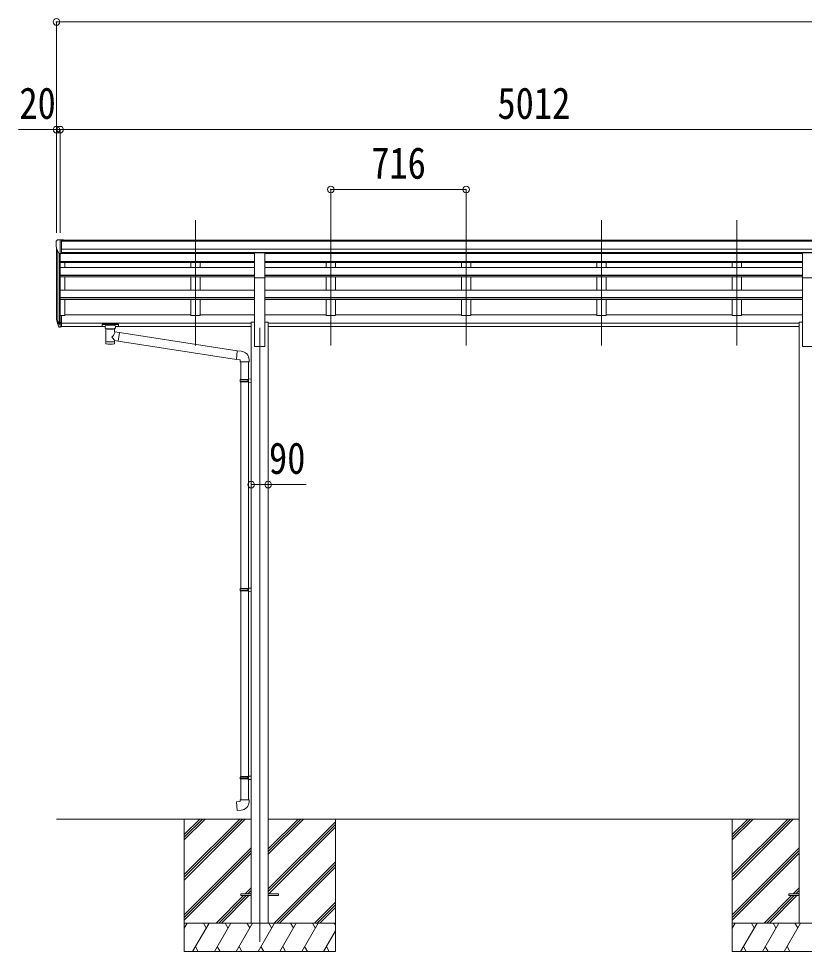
# Model space of a CAD drawing. Units: millimetres at full size. Extents: x -9783 to 9892, y -6828 to 6752.
# Drawn here: x -2720 to 1438, y -4205 to 731 of the extents above; entities that cross this region are included whole.
import ezdxf
from ezdxf.enums import TextEntityAlignment as Align

# ---------------------------------------------------------------- set-up
doc = ezdxf.new("R2010")
doc.units = ezdxf.units.MM
doc.header["$LTSCALE"] = 35
doc.header["$PDMODE"] = 32
doc.header["$PDSIZE"] = 35
for name, color, linetype, lineweight in [('0-0_0', 7, 'Continuous', 9), ('0-1_本体', 4, 'Continuous', 9), ('0-2_部品', 7, 'Continuous', 9), ('0-8_PARTS2', 2, 'Continuous', 9), ('0-A_寸法', 6, 'Continuous', 9)]:
    doc.layers.add(name, color=color, linetype=linetype, lineweight=lineweight)
doc.styles.add('ＭＳ ゴシック', font='')
doc.styles.get('ＭＳ ゴシック').set_extended_font_data('MS Gothic')

msp = doc.modelspace()

# ---------------------------------------------------------------- linework, layer by layer
at = {"layer": '0-0_0'}
for p, q in [((-2519.51, -3504.69), (-1488.71, -3504.69)), ((-1843.51, -3504.69), (-1843.51, -4204.69)), ((-1843.51, -3798.87), (-1549.33, -3504.69)), ((-1843.51, -3813.01), (-1535.19, -3504.69)), ((-1843.51, -3827.15), (-1521.04, -3504.69)), ((-1843.51, -3615.02), (-1733.18, -3504.69)), ((-1843.51, -3600.88), (-1747.32, -3504.69)), ((-1843.51, -3586.74), (-1761.46, -3504.69)), ((-1398.31, -3504.69), (1411.29, -3504.69)), ((-1398.31, -3690.32), (-1212.68, -3504.69)), ((-1398.31, -3676.18), (-1226.82, -3504.69)), ((-1398.31, -3662.04), (-1240.96, -3504.69)), ((-1398.31, -3874.17), (-1043.51, -3519.37)), ((-1398.31, -3888.31), (-1043.51, -3533.51)), ((-1396.05, -3900.19), (-1043.51, -3547.65)), ((-1043.51, -3504.69), (-1043.51, -4204.69)), ((1056.49, -3504.69), (1056.49, -4204.69)), ((1056.49, -3798.87), (1350.67, -3504.69)), ((1056.49, -3813.01), (1364.81, -3504.69)), ((1056.49, -3827.15), (1378.96, -3504.69)), ((1056.49, -3615.02), (1166.82, -3504.69)), ((1056.49, -3600.88), (1152.68, -3504.69)), ((1056.49, -3586.74), (1138.54, -3504.69)), ((-1843.51, -4011), (-1488.71, -3656.2)), ((-1843.51, -4025.14), (-1488.71, -3670.34)), ((-1843.51, -4039.28), (-1488.71, -3684.49)), ((1056.49, -4011), (1411.29, -3656.2)), ((1056.49, -4025.14), (1411.29, -3670.34)), ((1056.49, -4039.28), (1411.29, -3684.49)), ((-1366.7, -4054.69), (-1043.51, -3731.5)), ((-1352.56, -4054.69), (-1043.51, -3745.64)), ((-1338.41, -4054.69), (-1043.51, -3759.79)), ((-1520.57, -3900.19), (-1488.71, -3868.33)), ((-1506.42, -3900.19), (-1488.71, -3882.47)), ((-1492.28, -3900.19), (-1488.71, -3896.62)), ((1379.43, -3900.19), (1411.29, -3868.33)), ((1393.58, -3900.19), (1411.29, -3882.47)), ((1407.72, -3900.19), (1411.29, -3896.62)), ((-1675.07, -4054.69), (-1529.57, -3909.19)), ((-1660.92, -4054.69), (-1515.42, -3909.19)), ((-1646.78, -4054.69), (-1501.28, -3909.19)), ((-1154.57, -4054.69), (-1043.51, -3943.63)), ((1224.93, -4054.69), (1370.43, -3909.19)), ((1239.08, -4054.69), (1384.58, -3909.19)), ((1253.22, -4054.69), (1398.72, -3909.19)), ((-1140.42, -4054.69), (-1043.51, -3957.77)), ((-1126.28, -4054.69), (-1043.51, -3971.92)), ((-1043.51, -4054.69), (-1843.51, -4054.69)), ((-1843.51, -4082.19), (-1827.63, -4054.69)), ((-1798.76, -4204.69), (-1712.16, -4054.69)), ((-1727.16, -4080.67), (-1742.16, -4054.69)), ((-1683.29, -4204.69), (-1596.69, -4054.69)), ((-1611.69, -4080.67), (-1626.69, -4054.69)), ((-1567.82, -4204.69), (-1481.22, -4054.69)), ((-1496.22, -4080.67), (-1511.22, -4054.69)), ((-1452.35, -4204.69), (-1365.75, -4054.69)), ((-1380.75, -4080.67), (-1395.75, -4054.69)), ((-1336.88, -4204.69), (-1250.28, -4054.69)), ((-1265.28, -4080.67), (-1280.28, -4054.69)), ((-1221.41, -4204.69), (-1134.81, -4054.69)), ((-1164.81, -4054.69), (-1149.81, -4080.67)), ((-1105.94, -4204.69), (-1043.51, -4096.55)), ((-1049.34, -4054.69), (-1043.51, -4064.79)), ((1856.49, -4054.69), (1056.49, -4054.69)), ((1056.49, -4082.19), (1072.37, -4054.69)), ((1101.24, -4204.69), (1187.84, -4054.69)), ((1172.84, -4080.67), (1157.84, -4054.69)), ((1216.71, -4204.69), (1303.31, -4054.69)), ((1288.31, -4080.67), (1273.31, -4054.69)), ((1332.18, -4204.69), (1418.78, -4054.69)), ((1403.78, -4080.67), (1388.78, -4054.69)), ((-1783.76, -4178.71), (-1768.76, -4204.69)), ((-1668.29, -4178.71), (-1653.29, -4204.69)), ((-1552.82, -4178.71), (-1537.82, -4204.69)), ((-1437.35, -4178.71), (-1422.35, -4204.69)), ((-1321.88, -4178.71), (-1306.88, -4204.69)), ((-1206.41, -4178.71), (-1191.41, -4204.69)), ((-1090.94, -4178.71), (-1075.94, -4204.69)), ((1116.24, -4178.71), (1131.24, -4204.69)), ((1231.71, -4178.71), (1246.71, -4204.69)), ((1347.18, -4178.71), (1362.18, -4204.69)), ((-1843.51, -4204.69), (-1043.51, -4204.69)), ((1056.49, -4204.69), (1856.49, -4204.69))]:
    msp.add_line(p, q, dxfattribs=at)
at = {"layer": '0-1_本体'}
for p, q in [((-2493.01, -440.57), (2495.99, -440.57)), ((-2519.51, -841.56), (-2519.51, -477.32)), ((-2493.01, -445.92), (2495.99, -445.92)), ((-2493.01, -489.45), (2505.99, -489.45)), ((-2515.22, -496.12), (-2515.22, -865.83)), ((-2505.51, -511.47), (-2505.51, -883.83)), ((-2499.51, -511.95), (-2499.51, -839.39)), ((-2499.51, -511.96), (-1471.01, -511.96)), ((-2493.01, -507.12), (2505.99, -507.12)), ((-1471.01, -509.49), (-2493.01, -509.49)), ((-1808.51, -509.49), (-1808.51, -511.96)), ((-1758.51, -509.49), (-1758.51, -511.96)), ((-1416.01, -509.49), (1428.99, -509.49)), ((-1416.01, -511.96), (1428.99, -511.96)), ((-1092.51, -509.49), (-1092.51, -511.96)), ((-1042.51, -509.49), (-1042.51, -511.96)), ((-376.51, -509.49), (-376.51, -511.96)), ((-326.51, -509.49), (-326.51, -511.96)), ((339.49, -509.49), (339.49, -511.96)), ((389.49, -509.49), (389.49, -511.96)), ((1055.49, -509.49), (1055.49, -511.96)), ((1105.49, -509.49), (1105.49, -511.96)), ((-2499.51, -554.15), (-1471.01, -554.15)), ((-2499.51, -555.55), (-1471.01, -555.55)), ((-2499.51, -559.24), (-1471.01, -559.24)), ((-2499.51, -586.48), (-1471.01, -586.48)), ((-2474.51, -586.48), (-2474.51, -559.24)), ((-1808.51, -559.24), (-1808.51, -586.48)), ((-1758.51, -559.24), (-1758.51, -586.48)), ((-1416.01, -554.15), (1428.99, -554.15)), ((-1416.01, -555.55), (1428.99, -555.55)), ((-1416.01, -559.24), (1428.99, -559.24)), ((-1416.01, -586.48), (1428.99, -586.48)), ((-1092.51, -559.24), (-1092.51, -586.48)), ((-1042.51, -559.24), (-1042.51, -586.48)), ((-376.51, -559.24), (-376.51, -586.48)), ((-326.51, -559.24), (-326.51, -586.48)), ((339.49, -559.24), (339.49, -586.48)), ((389.49, -559.24), (389.49, -586.48)), ((1055.49, -559.24), (1055.49, -586.48)), ((1105.49, -559.24), (1105.49, -586.48)), ((-2499.51, -627.21), (-1471.01, -627.21)), ((-2499.51, -628.7), (-1471.01, -628.7)), ((-2499.51, -635.51), (-1471.01, -635.51)), ((-2474.51, -704.99), (-2474.51, -635.51)), ((-1808.51, -635.51), (-1808.51, -704.99)), ((-1758.51, -635.51), (-1758.51, -704.99)), ((-1471.01, -1004.69), (-1471.01, -640.75)), ((-1416.01, -627.21), (1428.99, -627.21)), ((-1416.01, -628.7), (1428.99, -628.7)), ((-1416.01, -635.51), (1428.99, -635.51)), ((-1416.01, -1004.69), (-1416.01, -640.75)), ((-1092.51, -635.51), (-1092.51, -704.99)), ((-1042.51, -635.51), (-1042.51, -704.99)), ((-376.51, -635.51), (-376.51, -704.99)), ((-326.51, -635.51), (-326.51, -704.99)), ((339.49, -635.51), (339.49, -704.99)), ((389.49, -635.51), (389.49, -704.99)), ((1055.49, -635.51), (1055.49, -704.99)), ((1105.49, -635.51), (1105.49, -704.99)), ((1428.99, -1004.69), (1428.99, -640.75)), ((-2499.51, -704.99), (-1471.01, -704.99)), ((-1416.01, -704.99), (1428.99, -704.99)), ((-2499.51, -744.31), (-1471.01, -744.31)), ((-2499.51, -745.79), (-1471.01, -745.79)), ((-2499.51, -755.27), (-1471.01, -755.27)), ((-2474.51, -840.22), (-2474.51, -755.27)), ((-1808.51, -755.27), (-1808.51, -840.22)), ((-1416.01, -744.31), (1428.99, -744.31)), ((-1416.01, -745.79), (1428.99, -745.79)), ((-1416.01, -755.27), (1428.99, -755.27)), ((-1092.51, -755.27), (-1092.51, -840.22)), ((-376.51, -755.27), (-376.51, -840.22)), ((339.49, -755.27), (339.49, -840.22)), ((1055.49, -755.27), (1055.49, -840.22)), ((-2474.51, -835.42), (-1808.51, -835.42)), ((-1758.51, -835.42), (-1471.01, -835.42)), ((-1416.01, -835.42), (-1092.51, -835.42)), ((-1042.51, -835.42), (-376.51, -835.42)), ((-326.51, -835.42), (339.49, -835.42)), ((389.49, -835.42), (1055.49, -835.42)), ((1105.49, -835.42), (1428.99, -835.42)), ((-2493.01, -840.22), (-2474.51, -840.22)), ((-2493.01, -879.73), (-1488.51, -879.73)), ((-2493.01, -881.11), (-1488.51, -881.11)), ((-1488.51, -874.69), (-1471.01, -874.69)), ((-1488.51, -874.69), (-1488.51, -4054.69)), ((-1416.01, -874.69), (-1398.51, -874.69)), ((-1398.51, -874.69), (-1398.51, -4054.69)), ((-1398.51, -879.73), (1411.49, -879.73)), ((-1398.51, -881.11), (1411.49, -881.11)), ((1411.49, -874.69), (1428.99, -874.69)), ((1411.49, -874.69), (1411.49, -4054.69)), ((-2493.01, -898.28), (-2261.51, -898.28)), ((-2207.51, -898.28), (-1488.51, -898.28)), ((-1398.51, -898.28), (1411.49, -898.28)), ((-1471.01, -1004.69), (-1416.01, -1004.69)), ((1428.99, -1004.69), (1483.99, -1004.69))]:
    msp.add_line(p, q, dxfattribs=at)
for points in [[(-1758.51, -755.27), (-1758.51, -840.22), (-1808.51, -840.22)], [(-1042.51, -755.27), (-1042.51, -840.22), (-1092.51, -840.22)], [(-326.51, -755.27), (-326.51, -840.22), (-376.51, -840.22)], [(389.49, -755.27), (389.49, -840.22), (339.49, -840.22)], [(1105.49, -755.27), (1105.49, -840.22), (1055.49, -840.22)]]:
    msp.add_lwpolyline(points, dxfattribs=at)
at = {"layer": '0-2_部品'}
for p, q in [((-2514.6, -439.53), (-2518.66, -445.34)), ((-2511.51, -438.97), (-2513.84, -439.11)), ((-2511.51, -438.97), (-2493.01, -438.97)), ((-2499.51, -511.95), (-2499.51, -438.97)), ((-2493.01, -438.97), (-2483.01, -439.05)), ((-2493.01, -510.95), (-2493.01, -438.97)), ((-2483.01, -440.57), (-2483.01, -439.05)), ((-2521.51, -448.34), (-2521.51, -448.97)), ((-2507.13, -510.14), (-2516.41, -494.07)), ((-2499.51, -511.95), (-2504.72, -511.63)), ((-2493.01, -510.95), (-2499.51, -510.95)), ((-1471.01, -508.83), (-1416.01, -508.83)), ((-1471.01, -640.91), (-1471.01, -508.83)), ((-1416.01, -640.91), (-1416.01, -508.83)), ((1428.99, -508.83), (1483.99, -508.83)), ((1428.99, -640.91), (1428.99, -508.83)), ((-1471.01, -640.91), (-1416.01, -640.91)), ((1428.99, -640.91), (1483.99, -640.91)), ((-2517.12, -865.44), (-2506.95, -884.61)), ((-2505.94, -883.36), (-2515.7, -864.94)), ((-2514.53, -882.29), (-2506.95, -899.78)), ((-2499.51, -884.11), (-2504.64, -884.11)), ((-2499.51, -886.11), (-2504.35, -886.11)), ((-2499.51, -839.39), (-2499.51, -901.28)), ((-2493.01, -839.39), (-2499.51, -839.39)), ((-2493.01, -877.71), (-2499.51, -877.71)), ((-2493.01, -883.11), (-2499.51, -883.11)), ((-2493.01, -839.39), (-2493.01, -900.46)), ((-2278.01, -886.17), (-2278.01, -896.93)), ((-2278.01, -886.36), (-2278.01, -887.9)), ((-2276.01, -885.51), (-2193.01, -885.51)), ((-2276.01, -887.68), (-2193.01, -887.68)), ((-2191.01, -886.17), (-2191.01, -896.93)), ((-2499.51, -901.28), (-2504.35, -901.28)), ((-2493.01, -900.46), (-2499.51, -900.46)), ((-2276.01, -897.59), (-2261.51, -897.59)), ((-2261.51, -904.4), (-2261.51, -894.13)), ((-2257.41, -908.9), (-2257.42, -989.19)), ((-2211.61, -926.47), (-2211.61, -908.89)), ((-2186.39, -930.38), (-2211.61, -926.47)), ((-2207.51, -904.4), (-2207.51, -894.13)), ((-2207.51, -897.59), (-2193.01, -897.59)), ((-2186.39, -930.38), (-2193.41, -975.64)), ((-2186.39, -930.38), (-1562.42, -1027.18)), ((-2211.59, -989.19), (-2211.61, -972.57)), ((-2211.61, -972.82), (-2193.41, -975.64)), ((-1566.43, -1073), (-2193.41, -975.64)), ((-1541.59, -1029), (-1562.42, -1027.18)), ((-1546.51, -1084.75), (-1500.51, -1084.75)), ((-1544.51, -1084.75), (-1544.51, -1178.75)), ((-1502.51, -1084.75), (-1502.51, -1176.19)), ((-1500.51, -1084.75), (-1500.51, -1073.83)), ((-1546.51, -1180.75), (-1545.51, -1178.75)), ((-1546.51, -1180.75), (-1502.51, -1180.75)), ((-1546.51, -1180.75), (-1546.51, -1188.75)), ((-1545.51, -1178.75), (-1502.51, -1178.75)), ((-1506.98, -1180.75), (-1507.41, -1178.75)), ((-1504.51, -1176.25), (-1488.51, -1175.78)), ((-1504.51, -1178.25), (-1504.51, -1176.25)), ((-1504.51, -1178.25), (-1502.51, -1178.25)), ((-1488.51, -1175.78), (-1488.51, -1193.72)), ((-1546.51, -1188.75), (-1502.51, -1188.75)), ((-1546.51, -1188.75), (-1545.51, -1190.75)), ((-1545.51, -1190.75), (-1502.51, -1190.75)), ((-1544.51, -1190.75), (-1544.51, -2284.94)), ((-1504.51, -1193.25), (-1504.51, -1191.25)), ((-1504.51, -1193.25), (-1488.51, -1193.72)), ((-1502.51, -1193.31), (-1502.51, -2282.38)), ((-1546.51, -2286.94), (-1545.51, -2284.94)), ((-1546.51, -2286.94), (-1502.51, -2286.94)), ((-1546.51, -2286.94), (-1546.51, -2294.94)), ((-1546.51, -2294.94), (-1502.51, -2294.94)), ((-1546.51, -2294.94), (-1545.51, -2296.94)), ((-1545.51, -2284.94), (-1502.51, -2284.94)), ((-1545.51, -2296.94), (-1502.51, -2296.94)), ((-1544.51, -2296.94), (-1544.51, -3280.1)), ((-1506.98, -2286.94), (-1507.41, -2284.94)), ((-1504.51, -2282.44), (-1488.51, -2281.96)), ((-1504.51, -2284.44), (-1504.51, -2282.44)), ((-1504.51, -2284.44), (-1502.51, -2284.44)), ((-1504.51, -2299.44), (-1504.51, -2297.44)), ((-1504.51, -2299.44), (-1488.51, -2299.91)), ((-1502.51, -2299.49), (-1502.51, -3277.54)), ((-1488.51, -2281.96), (-1488.51, -2299.91)), ((-1546.51, -3282.1), (-1545.51, -3280.1)), ((-1546.51, -3282.1), (-1502.51, -3282.1)), ((-1546.51, -3282.1), (-1546.51, -3290.1)), ((-1546.51, -3290.1), (-1502.51, -3290.1)), ((-1546.51, -3290.1), (-1545.51, -3292.1)), ((-1545.51, -3280.1), (-1502.51, -3280.1)), ((-1545.51, -3292.1), (-1502.51, -3292.1)), ((-1544.51, -3292.1), (-1544.51, -3402.1)), ((-1506.98, -3282.1), (-1507.41, -3280.1)), ((-1504.51, -3277.6), (-1488.51, -3277.12)), ((-1504.51, -3279.6), (-1504.51, -3277.6)), ((-1504.51, -3279.6), (-1502.51, -3279.6)), ((-1504.51, -3294.6), (-1504.51, -3292.6)), ((-1504.51, -3294.6), (-1488.51, -3295.07)), ((-1502.51, -3294.65), (-1502.51, -3402.1)), ((-1488.51, -3277.12), (-1488.51, -3295.07)), ((-1546.51, -3402.1), (-1500.51, -3402.1)), ((-1546.51, -3412.1), (-1546.51, -3402.1)), ((-1500.51, -3402.1), (-1500.51, -3413.01))]:
    msp.add_line(p, q, dxfattribs=at)
at = {"layer": '0-2_部品', "color": 4}
for p, q in [((-1543.31, -3900.19), (-1543.31, -3909.19)), ((-1488.51, -3900.19), (-1543.31, -3900.19)), ((-1488.51, -3909.19), (-1543.31, -3909.19)), ((-1343.71, -3900.19), (-1398.51, -3900.19)), ((1356.69, -3900.19), (1356.69, -3909.19)), ((1411.49, -3900.19), (1356.69, -3900.19)), ((1411.49, -3909.19), (1356.69, -3909.19))]:
    msp.add_line(p, q, dxfattribs=at)
at = {"layer": '0-2_部品'}
for points in [[(-2278.01, -886.17), (-2277.97, -885.97), (-2277.89, -885.84), (-2277.79, -885.74), (-2277.69, -885.68), (-2277.57, -885.64), (-2277.27, -885.58), (-2276.78, -885.53), (-2276.24, -885.51), (-2276.01, -885.51)], [(-2193.01, -885.51), (-2192.66, -885.51), (-2192.13, -885.54), (-2191.68, -885.59), (-2191.37, -885.66), (-2191.2, -885.76), (-2191.08, -885.9), (-2191.02, -886.08), (-2191.01, -886.17)], [(-2278.01, -896.93), (-2277.97, -897.12), (-2277.89, -897.26), (-2277.79, -897.36), (-2277.69, -897.42), (-2277.57, -897.46), (-2277.27, -897.52), (-2276.78, -897.57), (-2276.24, -897.59), (-2276.01, -897.59)], [(-2261.47, -904.34), (-2261.49, -904.7), (-2261.25, -905.66), (-2260.73, -906.54), (-2259.92, -907.38), (-2258.81, -908.18), (-2257.41, -908.9)], [(-2211.61, -908.89), (-2211.38, -908.8), (-2210.02, -908.06), (-2208.91, -907.21), (-2208.15, -906.35), (-2207.69, -905.45), (-2207.52, -904.56)], [(-2193.01, -897.59), (-2192.66, -897.59), (-2192.13, -897.56), (-2191.68, -897.51), (-2191.37, -897.44), (-2191.2, -897.34), (-2191.08, -897.2), (-2191.02, -897.02), (-2191.01, -896.93)], [(-1562.42, -1027.18), (-1566.43, -1073), (-1546.51, -1074.75), (-1546.51, -1084.75)], [(-1506.98, -1180.75), (-1506.98, -1188.75), (-1507.41, -1190.75)], [(-1504.51, -1191.25), (-1502.51, -1191.25), (-1502.51, -1178.25)], [(-1506.98, -2286.94), (-1506.98, -2294.94), (-1507.41, -2296.94)], [(-1504.51, -2297.44), (-1502.51, -2297.44), (-1502.51, -2284.44)], [(-1506.98, -3282.1), (-1506.98, -3290.1), (-1507.41, -3292.1)], [(-1504.51, -3292.6), (-1502.51, -3292.6), (-1502.51, -3279.6)], [(-1541.59, -3457.84), (-1562.42, -3459.66), (-1566.43, -3413.84), (-1546.51, -3412.1)]]:
    msp.add_lwpolyline(points, dxfattribs=at)
at = {"layer": '0-2_部品', "color": 4}
msp.add_lwpolyline([(-1343.71, -3900.19), (-1343.71, -3909.19), (-1398.51, -3909.19)], dxfattribs=at)
at = {"layer": '0-2_部品'}
for centre, radius, start, end in [((-2513.78, -440.11), 1, 93.5, 145), ((-2518.51, -448.34), 3, 93, 180), ((-2319.51, -448.97), 202, 180, 192.90261), ((-2504.53, -508.64), 3, 210, 266.5), ((-2430.85, -843.27), 89.07, 174.49576, 194.41188), ((-2431.56, -838.99), 88.05, 177.22392, 197.21071), ((-2386.29, -846.21), 133.22, 183.27987, 195.71302), ((-2504.35, -883.11), 3, 210, 270), ((-2504.64, -882.61), 1.5, 210, 270), ((-2504.35, -898.28), 3, 210, 270), ((-1545.51, -1073.83), 45, 0, 85), ((-1545.51, -3413.01), 45, 275, 0)]:
    msp.add_arc(centre, radius, start, end, dxfattribs=at)
for centre, major_axis, ratio, start_param, end_param in [((-2276.01, -887.9), (2, 0), 0.109601, 1.5707963, 3.1415927), ((-2193.01, -887.9), (2, 0), 0.109601, 0, 1.5707963), ((-2234.51, -894.13), (27, 0), 0.122176, 6.2831853, 9.424778), ((-2234.5, -909.35), (-22.91, 0.42), 0.072511, 0.0008029, 1.5715993), ((-2234.5, -910.98), (-22.91, 0.42), 0.072511, 0.0008029, 1.5715993), ((-2234.52, -909.35), (22.92, 0.42), 0.07247, 4.71158, 6.2823764), ((-2234.52, -910.98), (22.92, 0.42), 0.07247, 4.71158, 6.2823764), ((-2234.51, -953.01), (-22.81, -26.62), 0.234429, 1.6855472, 3.1268519), ((-2223.51, -904.4), (16, 0), 0.361356, 6.2636979, 6.2831853), ((-2234.51, -976.75), (22.91, 0), 0.122865, 3.1415927, 6.2831853), ((-2231.95, -950.37), (20.32, -22.25), 0.045535, 0.0389954, 1.3075346), ((-2234.51, -989.19), (22.92, 0), 0.101955, 3.1415499, 6.2833984)]:
    msp.add_ellipse(centre, major_axis=major_axis, ratio=ratio, start_param=start_param, end_param=end_param, dxfattribs=at)
at = {"layer": '0-8_PARTS2'}
for p, q in [((-1783.51, -998.49), (-1783.51, -335.96)), ((-1067.51, -998.49), (-1067.51, -335.96)), ((-351.51, -998.49), (-351.51, -335.96)), ((364.49, -998.49), (364.49, -335.96)), ((1080.49, -998.49), (1080.49, -335.96)), ((-1443.51, -904.69), (-1443.51, -4154.69))]:
    msp.add_line(p, q, dxfattribs=at)
at = {"layer": '0-A_寸法'}
for p, q in [((-2519.51, 713.62), (-2519.51, -401.95)), ((-2519.51, 713.62), (7544.49, 713.62)), ((-2519.51, 143.67), (-2719.51, 143.67)), ((-2519.51, 143.67), (-2519.51, -401.95)), ((-2499.51, 143.67), (-2519.51, 143.67)), ((-2499.51, 143.67), (-2499.51, -401.95)), ((-2499.51, 143.67), (-2499.51, -401.95)), ((-2499.51, 143.67), (2512.49, 143.67)), ((-1067.51, -172.95), (-1067.51, -401.95)), ((-1067.51, -172.95), (-351.51, -172.95)), ((-351.51, -172.95), (-351.51, -401.95)), ((-1488.51, -1734.87), (-1398.51, -1734.87)), ((-1398.51, -1734.87), (-1198.51, -1734.87))]:
    msp.add_line(p, q, dxfattribs=at)
for p in [(-2519.51, 713.62), (-2519.51, 143.67), (-2499.51, 143.67), (-1067.51, -172.95), (-351.51, -172.95), (-1488.51, -1734.87), (-1398.51, -1734.87)]:
    msp.add_point(p, dxfattribs=at)

# ---------------------------------------------------------------- texts
at = {"layer": '0-A_寸法', "color": 7, "style": 'ＭＳ ゴシック', "width": 0.85}
for s, p in [('20', (-2715.76, 150.67)), ('5012', (-186.01, 150.67)), ('716', (-853.88, -165.95)), ('90', (-1394.76, -1727.87))]:
    msp.add_text(s, height=166.8, dxfattribs=at).set_placement(p, align=Align.BOTTOM_LEFT)

doc.saveas('drawing.dxf')
